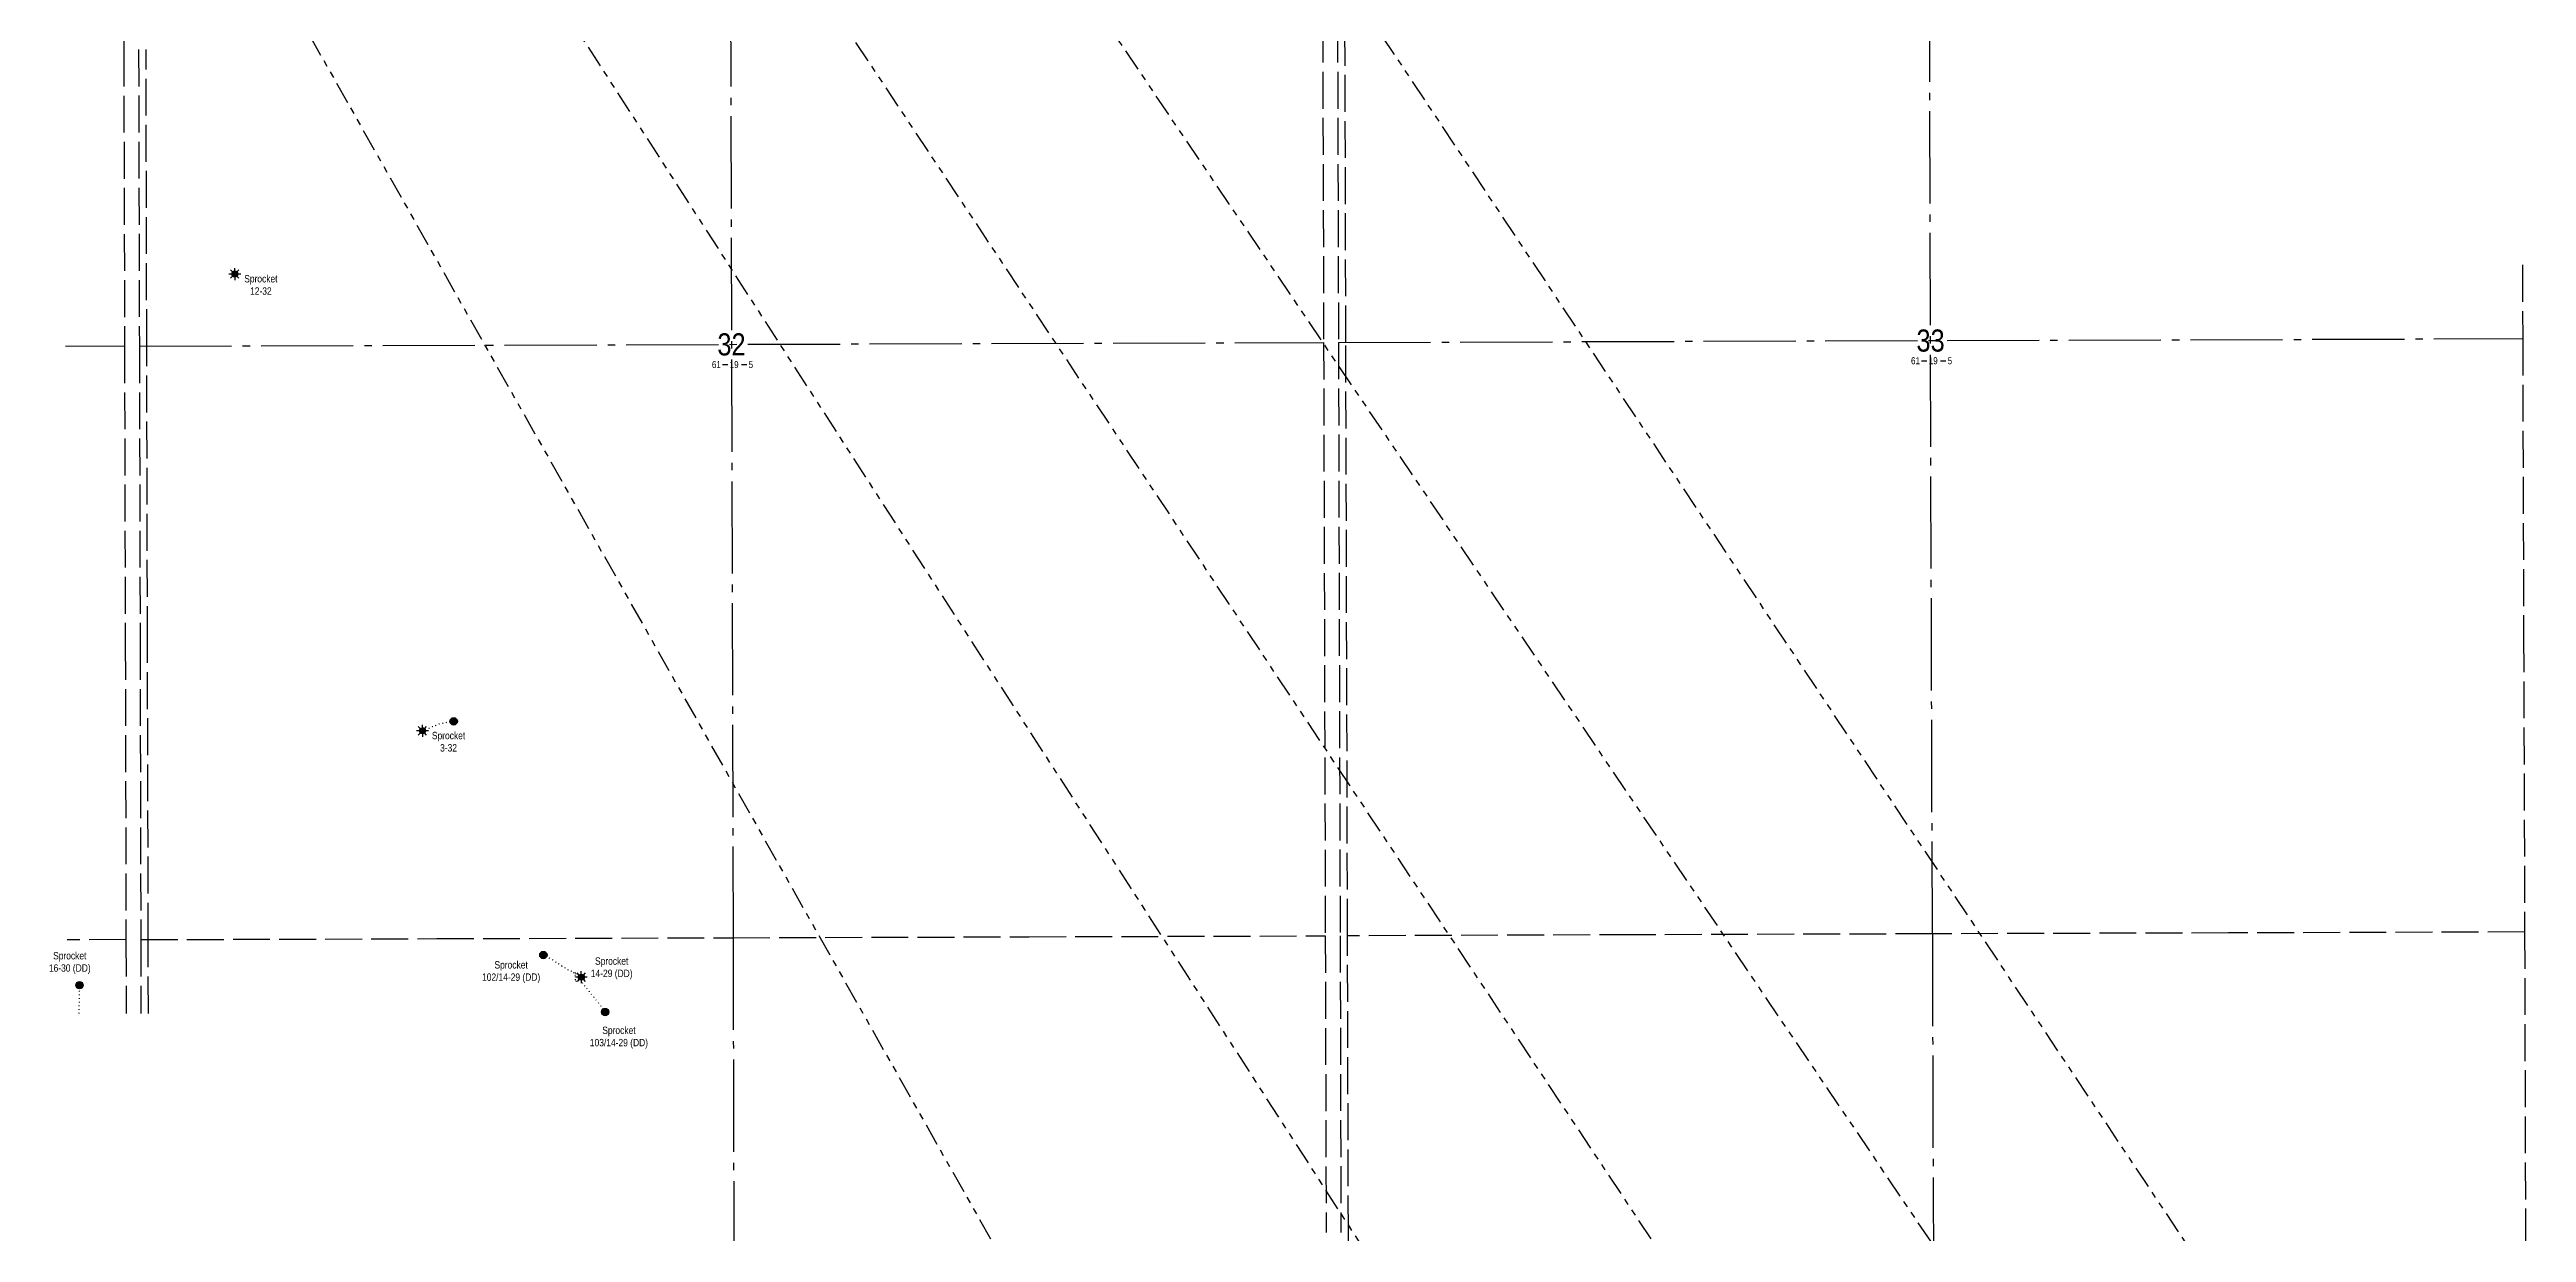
# Model space of a CAD drawing. Extents: x 508832 to 545988, y 6015023 to 6034705.
# Drawn here: x 511181 to 514539, y 6017883 to 6019486 of the extents above; entities that cross this region are included whole.
import ezdxf
from ezdxf.enums import TextEntityAlignment as Align

# ---------------------------------------------------------------- set-up
doc = ezdxf.new("R2010")
doc.units = 0
doc.header["$LTSCALE"] = 5
doc.header["$PDSIZE"] = 0.5
for name, pattern in [('foc-DOT', [1, 0.2, -0.8]), ('foc-DRILLPATH', [14.75, 6, -1.75, 1.75, -1.75, 1.75, -1.75]), ('foc-QUARTERLINE', [33, 25, -3, 2, -3]), ('foc-UNSURVEYED', [12.5, 10, -2.5])]:
    doc.linetypes.add(name, pattern=pattern)
for name, color, linetype in [('10', 1, 'Continuous'), ('9', 3, 'Continuous'), ('ABADATA-DRILL', 8, 'foc-DOT'), ('ABADATA-DRILL-T', 8, 'Continuous'), ('AS-UNDERLAY-H', 141, 'Continuous'), ('DETAIL-HZ-Existing', 8, 'foc-DOT'), ('F-WS-S', 190, 'Continuous'), ('L-QSEC', 8, 'foc-QUARTERLINE'), ('L-SECLBL', 7, 'Continuous'), ('L-USEC', 7, 'foc-UNSURVEYED'), ('P-PDRILLPATH', 12, 'foc-DRILLPATH')]:
    doc.layers.add(name, color=color, linetype=linetype)
doc.layers.add('oil_and_gas_wells_dh', color=7, linetype='Continuous', true_color=0x03aae1)
doc.styles.add('80L', font='ARIALN.TTF', dxfattribs={"height": 10})
doc.styles.add('SIMPLEX', font='ARIALN.TTF')

# ---------------------------------------------------------------- blocks, each defined once
blk = doc.blocks.new('L-SECLBL')
at = {"layer": '9', "color": 7}
for p, q in [((-5.1, -27.8), (-12.3, -27.8)), ((20.7, -27.8), (13.5, -27.8))]:
    blk.add_line(p, q, dxfattribs=at)
at = {"layer": '10', "color": 2, "style": 'SIMPLEX'}
blk.add_attdef('SEC', text='', height=30, dxfattribs=at).set_placement((0, 0), align=Align.MIDDLE)
at = {"layer": '10', "color": 5, "style": '80L'}
blk.add_attdef('TWP', text='', height=9.5, dxfattribs=at).set_placement((-14.4, -27.4), align=Align.MIDDLE_RIGHT)
blk.add_attdef('RGE', text='', height=9.5, dxfattribs=at).set_placement((3.6, -27.4), align=Align.MIDDLE_CENTER)
blk.add_attdef('MER', text='', height=9.5, dxfattribs=at).set_placement((23.2, -27.4), align=Align.MIDDLE_LEFT)
blk = doc.blocks.new('GAS')
h = blk.add_hatch(color=255)
h.dxf.hatch_style = 1
edge = h.paths.add_edge_path()
edge.add_arc((0, 0), 0.9, 0, 360)
for p, q in [((-0.81, 0), (-1.62, 0)), ((-0.57, 0.57), (-1.14, 1.14)), ((0, 0.81), (0, 1.62)), ((0.57, 0.57), (1.14, 1.14)), ((1.62, 0), (0.81, 0)), ((-0.57, -0.57), (-1.14, -1.14)), ((0, -0.81), (0, -1.62)), ((1.14, -1.14), (0.57, -0.57))]:
    blk.add_line(p, q)
blk.add_circle((0, 0), 0.8)
blk = doc.blocks.new('BH-Existing')
at = {"layer": 'DETAIL-HZ-Existing'}
h = blk.add_hatch(color=256, dxfattribs=at)
h.dxf.hatch_style = 1
edge = h.paths.add_edge_path()
edge.add_arc((0, 0), 0.5, 0, 360)
at = {"layer": 'AS-UNDERLAY-H'}
blk.add_circle((0, 0), 0.5, dxfattribs=at)

msp = doc.modelspace()

# ---------------------------------------------------------------- linework, layer by layer
at = {"layer": 'ABADATA-DRILL'}
msp.add_line((511902.155, 6018229.173), (511900.854, 6018228.836), dxfattribs=at)
at = {"layer": 'ABADATA-DRILL', "flags": 128}
for points in [[(511686.747, 6018563.043), (511686.747, 6018563.043), (511686.897, 6018563.014), (511687.327, 6018562.955), (511688.107, 6018563.207), (511688.846, 6018563.479), (511689.046, 6018563.439), (511688.867, 6018563.179), (511688.607, 6018563.008), (511688.407, 6018562.908), (511687.818, 6018562.466), (511687.579, 6018562.085), (511687.15, 6018561.704), (511686.791, 6018561.314), (511686.772, 6018561.253), (511686.792, 6018561.123), (511686.802, 6018561.123), (511686.592, 6018561.163), (511686.452, 6018561.173), (511686.372, 6018561.162), (511686.112, 6018561.052), (511686.082, 6018561.032), (511685.962, 6018560.971), (511685.892, 6018560.951), (511685.762, 6018560.961), (511685.692, 6018561.071), (511685.712, 6018561.101), (511685.742, 6018561.261), (511685.621, 6018561.551), (511685.36, 6018561.89), (511685.3, 6018561.97), (511685.129, 6018562.229), (511685.099, 6018562.269), (511685.039, 6018562.379), (511684.978, 6018562.479), (511684.918, 6018562.599), (511684.547, 6018563.128), (511684.396, 6018563.267), (511684.286, 6018563.497), (511684.205, 6018563.787), (511684.165, 6018564.007), (511684.154, 6018564.077), (511684.154, 6018564.167), (511684.354, 6018564.407), (511684.453, 6018564.488), (511684.613, 6018564.688), (511684.832, 6018564.999), (511684.852, 6018565.029), (511684.991, 6018565.239), (511685.011, 6018565.319), (511685.15, 6018565.659), (511685.18, 6018565.709), (511685.26, 6018565.84), (511685.34, 6018565.96), (511685.499, 6018566.3), (511685.538, 6018566.41), (511685.648, 6018566.721), (511685.677, 6018566.811), (511686.017, 6018567.151), (511686.456, 6018567.343), (511686.576, 6018567.393), (511686.586, 6018567.403), (511686.686, 6018567.413), (511686.936, 6018567.454), (511687.046, 6018567.494), (511687.175, 6018567.564), (511687.316, 6018567.445), (511687.537, 6018567.095), (511688.069, 6018566.267), (511688.089, 6018566.247), (511688.791, 6018565.309), (511688.932, 6018565.119), (511689.112, 6018564.989), (511689.442, 6018564.93), (511689.912, 6018564.911), (511690.442, 6018564.923), (511691.002, 6018564.984), (511691.572, 6018565.076), (511692.172, 6018565.187), (511692.841, 6018565.339), (511693.571, 6018565.581), (511694.37, 6018565.893), (511694.47, 6018565.933), (511695.219, 6018566.265), (511696.078, 6018566.637), (511696.847, 6018566.979), (511697.576, 6018567.351), (511698.355, 6018567.813), (511699.214, 6018568.325), (511700.192, 6018568.808), (511701.211, 6018569.2), (511702.21, 6018569.573), (511702.84, 6018569.814), (511703.939, 6018570.207), (511705.148, 6018570.67), (511706.476, 6018571.224), (511707.925, 6018571.797), (511709.463, 6018572.361), (511711.072, 6018572.885), (511712.711, 6018573.31), (511714.31, 6018573.634), (511715.839, 6018573.917), (511717.309, 6018574.201), (511718.708, 6018574.515), (511719.997, 6018574.858), (511721.186, 6018575.181), (511722.096, 6018575.434), (511722.275, 6018575.484), (511723.245, 6018575.786), (511724.124, 6018576.039), (511724.933, 6018576.261), (511725.243, 6018576.342), (511725.643, 6018576.452), (511726.273, 6018576.584), (511726.802, 6018576.655), (511727.022, 6018576.676), (511727.252, 6018576.697), (511727.882, 6018576.688), (511728.062, 6018576.659), (511728.233, 6018576.599), (511728.413, 6018576.499), (511728.543, 6018576.39), (511728.623, 6018576.32), (511728.914, 6018576.081), (511729.154, 6018575.882)], [(511902.155, 6018229.173), (511902.135, 6018229.203), (511902.014, 6018229.382), (511901.613, 6018229.911), (511901.191, 6018230.39), (511900.169, 6018231.398), (511898.887, 6018232.264), (511897.495, 6018232.821), (511896.204, 6018233.327), (511895.002, 6018234.044), (511893.86, 6018234.851), (511892.578, 6018235.558), (511891.227, 6018236.124), (511889.875, 6018236.611), (511888.474, 6018237.097), (511886.942, 6018237.703), (511885.421, 6018238.399), (511883.989, 6018239.156), (511882.526, 6018240.002), (511881.074, 6018240.908), (511879.632, 6018241.835), (511878.009, 6018242.79), (511876.126, 6018243.935), (511874.093, 6018245.26), (511872.089, 6018246.585), (511869.996, 6018248.009), (511867.712, 6018249.574), (511865.288, 6018251.147), (511862.934, 6018252.621), (511860.189, 6018254.294), (511857.856, 6018255.558), (511850.677, 6018259.179)], [(511221.326, 6018179.78), (511221.295, 6018183.04), (511221.365, 6018187.461), (511221.534, 6018191.711), (511221.724, 6018195.742), (511221.816, 6018199.352), (511221.858, 6018202.472), (511221.891, 6018205.152), (511221.893, 6018208.382), (511221.897, 6018210.992), (511221.791, 6018213.682), (511221.78, 6018213.832), (511221.772, 6018217.352), (511221.869, 6018218.322)], [(511902.155, 6018229.173), (511902.125, 6018229.203), (511902.034, 6018229.313), (511901.884, 6018229.492), (511901.673, 6018229.732), (511901.653, 6018229.742), (511901.413, 6018229.911), (511901.173, 6018229.87), (511901.003, 6018229.71), (511900.953, 6018229.62), (511900.804, 6018229.339), (511900.725, 6018229.169), (511900.466, 6018228.688), (511900.157, 6018228.218), (511899.798, 6018227.767), (511899.429, 6018227.386), (511899.379, 6018227.336), (511898.97, 6018226.885), (511898.602, 6018226.404), (511898.273, 6018225.903), (511898.064, 6018225.502), (511897.984, 6018225.362), (511897.616, 6018224.851), (511897.127, 6018224.39), (511896.518, 6018223.978), (511895.929, 6018223.687), (511895.789, 6018223.616), (511895.12, 6018223.315), (511894.58, 6018223.063), (511894.191, 6018222.882), (511893.981, 6018222.772), (511893.941, 6018222.751), (511893.761, 6018222.701), (511893.591, 6018222.721), (511893.451, 6018222.81), (511893.341, 6018222.95), (511893.321, 6018222.98), (511893.27, 6018223.2), (511893.309, 6018223.47), (511893.459, 6018223.78), (511893.658, 6018224.081), (511893.698, 6018224.141), (511893.906, 6018224.661), (511894.024, 6018225.412), (511894.052, 6018226.402), (511893.999, 6018227.422), (511893.979, 6018227.622), (511893.865, 6018228.861), (511893.732, 6018230.001), (511893.58, 6018231.051), (511893.438, 6018231.86), (511893.417, 6018231.99), (511893.215, 6018232.78), (511892.964, 6018233.379), (511892.683, 6018233.798), (511892.402, 6018234.008), (511892.352, 6018234.027), (511892.061, 6018234.227), (511891.871, 6018234.486), (511891.78, 6018234.796), (511891.779, 6018235.096), (511891.779, 6018235.156), (511891.838, 6018235.516), (511891.937, 6018235.846), (511892.066, 6018236.137), (511892.196, 6018236.357), (511892.226, 6018236.397), (511892.266, 6018236.497), (511892.636, 6018236.278), (511892.706, 6018236.218), (511893.268, 6018235.6), (511893.659, 6018235.041), (511895.045, 6018232.964), (511895.938, 6018231.677), (511896.962, 6018230.209), (511899.32, 6018227.046), (511901.779, 6018223.782), (511903.284, 6018221.806), (511905.531, 6018218.852), (511907.669, 6018216.017), (511910.227, 6018212.834), (511912.765, 6018209.64), (511914.942, 6018206.916), (511917.049, 6018204.421), (511918.995, 6018202.046), (511921.092, 6018199.502), (511923.319, 6018196.758), (511925.356, 6018194.133), (511927.111, 6018191.837), (511928.536, 6018189.931), (511929.64, 6018188.434), (511930.493, 6018187.336), (511931.165, 6018186.548), (511931.707, 6018185.979), (511932.158, 6018185.56), (511932.529, 6018185.241), (511932.819, 6018185.002), (511933.11, 6018184.833), (511933.39, 6018184.704), (511933.69, 6018184.594), (511934.001, 6018184.455), (511934.351, 6018184.216), (511934.612, 6018183.807), (511934.585, 6018182.847), (511934.377, 6018181.876)]]:
    msp.add_lwpolyline(points, dxfattribs=at)
at = {"layer": 'ABADATA-DRILL'}
msp.add_point((511902.155, 6018229.173), dxfattribs=at)
msp.add_point((511902.155, 6018229.173), dxfattribs=at)
at = {"layer": 'L-QSEC'}
msp.add_line((512103.58, 6019891.163), (512107.829, 6018282.64), dxfattribs=at)
at = {"layer": 'L-QSEC', "flags": 128}
for points in [[(513733.658, 6018287.854), (513728.842, 6019896.309)], [(512928.534, 6019089.516), (514533.968, 6019094.639)], [(511282.879, 6019084.279), (511203.043, 6019084.026)], [(511302.989, 6019084.329), (512908.425, 6019089.459)], [(513733.658, 6018287.854), (513738.441, 6016689.453)], [(512107.829, 6018282.64), (512112.079, 6016674.118)]]:
    msp.add_lwpolyline(points, dxfattribs=at)
at = {"layer": 'L-USEC'}
for p, q in [((511280.896, 6019888.557), (511281.889, 6019486.419)), ((512926.268, 6019893.767), (512928.534, 6019089.516)), ((511281.889, 6019486.419), (511282.879, 6019084.279)), ((511301.995, 6019486.468), (511302.986, 6019084.329)), ((511313.038, 6019084.376), (511312.047, 6019486.516)), ((514533.652, 6019194.585), (514533.968, 6019094.639)), ((514533.968, 6019094.639), (514535.242, 6018692.534)), ((511282.879, 6019084.279), (511283.871, 6018682.141)), ((511302.986, 6019084.329), (511303.977, 6018682.19)), ((511314.031, 6018682.238), (511313.038, 6019084.376)), ((512908.425, 6019089.459), (512910.69, 6018285.215)), ((512928.531, 6019089.516), (512930.797, 6018285.272)), ((514535.242, 6018692.534), (514536.517, 6018290.429)), ((511283.871, 6018682.141), (511284.862, 6018280.002)), ((511303.977, 6018682.19), (511304.968, 6018280.066)), ((511315.021, 6018280.098), (511314.031, 6018682.238)), ((512509.259, 6018283.928), (512910.69, 6018285.215)), ((512910.69, 6018285.215), (512911.823, 6017883.093)), ((512930.797, 6018285.272), (512931.929, 6017883.149)), ((513332.221, 6018286.567), (512940.849, 6018285.312)), ((512941.983, 6017883.191), (512940.849, 6018285.312)), ((513733.658, 6018287.854), (513332.221, 6018286.567)), ((514135.087, 6018289.142), (513733.658, 6018287.854)), ((514536.517, 6018290.429), (514135.087, 6018289.142)), ((514536.517, 6018290.429), (514537.79, 6017888.323)), ((511284.862, 6018280.002), (511205.026, 6018279.746)), ((511284.862, 6018280.002), (511285.109, 6018179.984)), ((511304.968, 6018280.066), (511706.393, 6018281.353)), ((511304.968, 6018280.066), (511305.215, 6018180.049)), ((511315.267, 6018180.081), (511315.021, 6018280.098)), ((511706.393, 6018281.353), (512107.829, 6018282.64)), ((512107.829, 6018282.64), (512509.259, 6018283.928)), ((512943.114, 6017481.067), (512941.983, 6017883.191)), ((514537.79, 6017888.323), (514539.065, 6017486.216))]:
    msp.add_line(p, q, dxfattribs=at)
for points in [[(512906.159, 6019893.704), (512908.425, 6019089.459)], [(512938.584, 6019089.555), (512936.317, 6019893.799)], [(512940.849, 6018285.312), (512938.584, 6019089.555)], [(511315.268, 6018180.081), (511315.021, 6018280.098)]]:
    msp.add_lwpolyline(points, dxfattribs=at)
at = {"layer": 'oil_and_gas_wells_dh'}
for p in [(511432.331, 6019182.203), (511730.165, 6018575.104)]:
    msp.add_point(p, dxfattribs=at)
at = {"layer": 'P-PDRILLPATH', "flags": 128}
for points in [[(512374.297, 6020425.488), (514404.256, 6017377.539)], [(512185.295, 6020156.499), (514008.26, 6017461.546), (514388.244, 6016357.565)], [(511947.294, 6019987.508), (513595.263, 6017508.554), (514102.241, 6015921.585)], [(511711.293, 6019799.518), (513045.269, 6017732.559), (513641.246, 6015974.596)], [(511461.293, 6019633.527), (512731.267, 6017389.577), (513305.245, 6015651.614)]]:
    msp.add_lwpolyline(points, dxfattribs=at)

# ---------------------------------------------------------------- block references
at = {"layer": 'ABADATA-DRILL-T', "xscale": 4.997313500000001, "yscale": 4.997313500000001, "zscale": 4.997313500000001}
for p in [(511432.331, 6019182.203), (511686.747, 6018563.043)]:
    msp.add_blockref('GAS', p, dxfattribs=at)
at = {"layer": 'DETAIL-HZ-Existing', "xscale": 9.994627000000001, "yscale": 9.994627000000001, "zscale": 9.994627000000001}
for p in [(511729.154, 6018575.882), (511850.677, 6018259.179), (511221.869, 6018218.322), (511934.377, 6018181.876)]:
    msp.add_blockref('BH-Existing', p, dxfattribs=at)
at = {"layer": 'F-WS-S', "color": 6, "linetype": 'Continuous', "xscale": 5, "yscale": 5, "zscale": 5}
msp.add_blockref('GAS', (511902.15, 6018229.172), dxfattribs=at)
at = {"layer": 'L-SECLBL', "color": 2}
for p, values in [((512105.705, 6019086.894), {'SEC': '32', 'TWP': '61', 'RGE': '19', 'MER': '5'}), ((513731.25, 6019092.077), {'SEC': '33', 'TWP': '61', 'RGE': '19', 'MER': '5'})]:
    msp.add_blockref('L-SECLBL', p, dxfattribs=at).add_auto_attribs(values)

# ---------------------------------------------------------------- texts
at = {"layer": 'ABADATA-DRILL-T', "char_height": 9.99463, "attachment_point": 1, "style": '80L'}
for s, width, insert in [('\\pxqc;Sprocket\\P12-32', 45.24325, (511445.098, 6019180.818)), ('\\pxqc;Sprocket\\P3-32', 45.24325, (511699.514, 6018561.658)), ('\\pxqc;Sprocket\\P102/14-29 (DD)', 78.30483, (511767.857, 6018250.87)), ('\\pxqc;Sprocket\\P14-29 (DD)', 56.01804, (511915.293, 6018255.999)), ('\\pxqc;Sprocket\\P103/14-29 (DD)', 78.30483, (511913.979, 6018162.129))]:
    msp.add_mtext_dynamic_manual_height_columns(s, width=width, gutter_width=50, heights=[0], dxfattribs=dict(at, insert=insert))
at = {"layer": 'DETAIL-HZ-Existing', "insert": (511175.857, 6018263.232), "char_height": 9.99463, "attachment_point": 1, "style": '80L'}
msp.add_mtext_dynamic_manual_height_columns('\\pxqc;Sprocket\\P16-30 (DD)', width=65.60477, gutter_width=50, heights=[0], dxfattribs=at)

doc.saveas('drawing.dxf')
